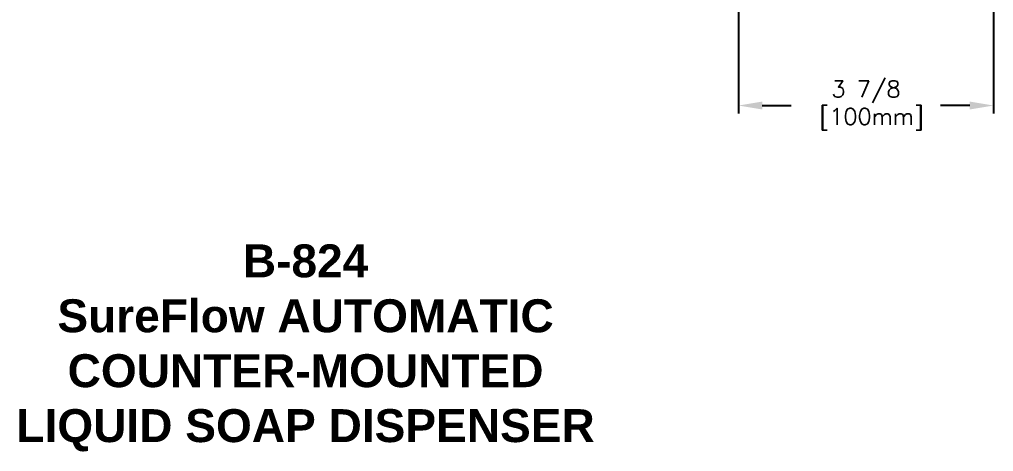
# Model space of a CAD drawing. Header units: inches. Extents: x 2.3 to 15.7, y 0.2 to 14.5.
# Drawn here: x 6.18 to 13.57, y 0.24 to 3.52 of the extents above; entities that cross this region are included whole.
import ezdxf

# ---------------------------------------------------------------- set-up
doc = ezdxf.new("R2010")
doc.units = ezdxf.units.IN
doc.header["$MEASUREMENT"] = 0
doc.header["$PDSIZE"] = -1
doc.layers.add('Dim', color=1, linetype='Continuous')
doc.styles.get("Standard").update_dxf_attribs({"font": 'romans.shx'})
doc.dimstyles.get("Standard").update_dxf_attribs({"dimtxt": 0.125, "dimasz": 0.18, "dimexe": 0.06, "dimexo": 0.0625, "dimgap": 0.09, "dimtad": 0, "dimtih": 1, "dimtoh": 1, "dimdec": 4, "dimlfac": 2, "dimzin": 0, "dimdsep": 46, "dimlunit": 5, "dimtxsty": 'Standard', "dimcen": 0.09, "dimadec": 0, "dimazin": 0, "dimtfac": 1, "dimtdec": 4, "dimtofl": 0, "dimtmove": 0, "dimatfit": 1, "dimfxl": 0, "dimfrac": 2, "dimtolj": 1, "dimtzin": 0, "dimarcsym": 0})

# ---------------------------------------------------------------- blocks, each defined once
blk = doc.blocks.new('*D10')
at = {"layer": 'Defpoints', "color": 0}
for p in [(11.6322, 3.7553), (13.5663, 3.7553), (13.5663, 2.8664)]:
    blk.add_point(p, dxfattribs=at)
at = {"layer": 'Dim', "color": 0, "lineweight": -2}
for p, q in [((11.6322, 3.6928), (11.6322, 2.8064)), ((13.5663, 3.6928), (13.5663, 2.8064)), ((11.8122, 2.8664), (12.0331, 2.8664)), ((13.3863, 2.8664), (13.1654, 2.8664))]:
    blk.add_line(p, q, dxfattribs=at)
at = {"layer": 'Dim', "color": 0}
for points in [[(11.8122, 2.8964), (11.8122, 2.8364), (11.6322, 2.8664)], [(13.3863, 2.8964), (13.3863, 2.8364), (13.5663, 2.8664)]]:
    blk.add_solid(points, dxfattribs=at)
at = {"layer": 'Dim', "color": 0, "insert": (12.5993, 2.8664), "char_height": 0.125, "attachment_point": 5}
blk.add_mtext('\\A1;3 7/8\\P [100mm]', dxfattribs=at)

msp = doc.modelspace()

# ---------------------------------------------------------------- texts
at = {"layer": 'Dim', "insert": (8.349919, 1.027076), "char_height": 0.25, "width": 4.62005887, "attachment_point": 5}
msp.add_mtext('{\\fSansSerif|b1|i0|c2|p2;B-824\\PSureFlow AUTOMATIC\\PCOUNTER-MOUNTED\\PLIQUID SOAP DISPENSER}', dxfattribs=at)

# ---------------------------------------------------------------- dimensions: what is measured, and where the dimension line sits
at = {"layer": 'Dim'}
dim = msp.add_linear_dim(base=(13.566278, 2.866365), p1=(11.632224, 3.755342), p2=(13.566278, 3.755339), dimstyle='Standard', override={"dimpost": '\\X'}, dxfattribs=at)
dim.commit()
dim.dimension.update_dxf_attribs({"geometry": '*D10', "text_midpoint": (12.599251, 2.866365), "dimtype": 160})

doc.saveas('drawing.dxf')
